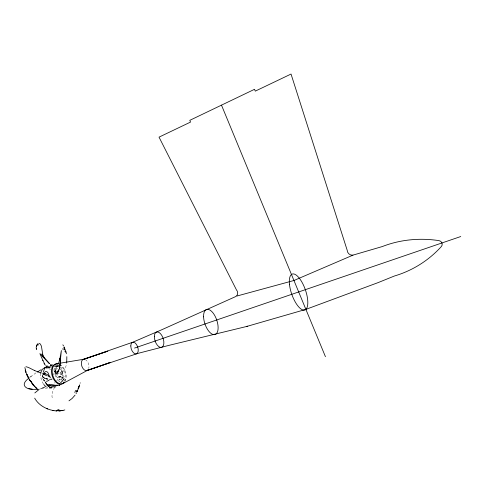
<?xml version="1.0" encoding="UTF-8"?>
<svg xmlns="http://www.w3.org/2000/svg" width="485" height="485" viewBox="0 0 485 485"><rect width="100%" height="100%" fill="white"/><g stroke="black" fill="none" stroke-linecap="round" stroke-linejoin="round"><path stroke-width="0.36" stroke-dasharray="2.42 1.82" d="M60.079 367.284L59.716 369.77L58.521 371.819A7.336 5.935 48 0 1 57.412 372.929M55.939 368L55.132 370.588L55.017 374.638L54.993 373.759C56.551 385.145 66.821 367.448 66.597 363.241M54.981 372.704L54.975 373.098M60.049 366.448L60.188 364.478M55.09 371.377L55.242 370L55.06 371.571L55.102 371.098M60.279 363.538L59.57 367.6L60.116 364.671L58.77 370.225L59.267 368.709L57.97 372.037L58.691 370.607L57.357 372.625L58.097 371.595M59.94 367.424L59.697 368.26M54.556 387.333C52.889 390.771 51.174 394.705 52.338 398.555M63.687 379.318L60.449 382.792M57.933 364.684L56.296 367.321L57.521 365.775L56.539 366.933L57.375 366.12M64.402 378.167L63.996 378.84M62.147 378.427L64.208 376.427M62.547 381.186L63.674 379.343L60.243 383.12M57.86 371.922L58.618 370.776L57 372.753A1.607 1.479 15.4 0 1 56.581 372.977L56.418 373.086A0.958 0.788 52.5 0 1 55.878 373.141M59.988 380.998L58.806 382.053M57.012 366.381L57.181 366.272M30.573 376.766L36.072 372.795M29.494 377.657L31.361 376.111M56.224 366.787L57.236 366.157M61.304 378.373L61.88 377.948A7.53 4.45 -62.7 0 1 62.044 377.845L62.735 377.627M57.291 372.826L57.248 372.85A2.892 2.37 54.9 0 1 56.587 373.104M58.164 365.605L58.618 365.387M64.414 376.299L64.729 376.166M39.491 389.309L41.795 388.236M57.351 371.14L58 370.91M59.861 376.942L60.516 376.724M58.812 365.308L59.14 365.229M51.974 387.418L39.255 389.018M53.344 387.551L50.264 387.382M51.44 387.479L49.906 387.309M47.9 379.173L43.783 377.336M49.682 386.903L49.209 386.794L49.785 386.878M47.075 379.046L46.002 378.767L48.5 379.337M57.982 366.236L58.321 366.333M49.719 387.139L49.191 386.933A4.62 2.401 -14.9 0 0 49.67 387.139M62.268 377.354L63.001 377.882M45.02 378.397L42.941 377.269L45.02 378.397L43.438 377.366A6.172 5.238 -51.4 0 1 43.013 376.827M59.419 366.86L59.994 367.224M55.83 373.068L55.733 373.013A1.182 0.934 50.4 0 1 55.514 372.874L55.502 372.838M56.393 372.886L55.805 372.486M55.823 372.504L55.096 371.631L55.138 371.94M43.48 377.403L42.692 376.305M43.31 379.221L45.172 382.022M43.08 378.846L45.541 382.586M43.013 376.79L42.686 376.275M42.528 375.778L42.522 375.76A3.195 2.504 -62.5 0 1 42.419 375.475L42.401 375.426M42.716 376.233L42.674 376.13A3.068 2.516 -62.8 0 1 42.547 375.851M55.211 372.31L55.108 371.862L55.205 372.298A1.012 0.806 49.8 0 0 55.29 372.692M54.969 371.631L54.908 371.358A3.019 2.704 50 0 0 54.957 371.928M61.65 369.728L62.965 375.608L61.546 369.334M54.908 371.328L54.841 370.892M59 364.429A10.5 6.626 72.3 0 1 64.881 380.864M51.507 387.448A10.421 6.693 72.5 0 1 46.615 387.03M43.365 383.896A10.421 6.693 72.5 0 1 40.704 373.868M48.997 368.564A10.421 6.693 72.5 0 1 50.446 369.667M53.247 373.535A10.421 6.693 72.5 0 1 53.829 374.875M54.672 382.526A10.421 6.693 72.5 0 1 54.538 383.15M42.674 375.669A4.935 4.22 -77.3 0 1 42.771 375.263M42.668 377.566A4.614 4.189 -77.1 0 1 42.638 375.839M42.856 376.045A3.122 1.722 -76.5 0 1 42.765 375.59M47.554 379.385A8.681 7.293 84.6 0 1 43.795 377.003M47.997 378.937A9.367 5.42 -6.1 0 1 45.22 378.239M45.463 381.228A4.765 4.426 -73.8 0 1 41.916 377.791M56.151 386.824A9.324 9.239 -27.3 0 1 53.35 387.624M51.731 388.782A4.765 2.558 -18.6 0 1 48.7 387.521M63.978 379.155A4.711 3.31 -34.6 0 1 63.753 381.986M62.383 381.095A11.161 9.554 -26.9 0 1 60.698 382.932M56.569 381.046A8.766 4.523 -57.7 0 1 61.722 376.293M62.498 378.373A9.391 4.298 -37.2 0 1 60.304 381.107M62.644 377.524A4.838 3.292 -54 0 1 63.396 379.373M58.521 381.022A4.686 1.413 -63.4 0 1 62.225 377.427M56.448 373.129A4.789 2.904 44 0 1 55.108 372.14M55.041 371.662A2.958 1.849 55.3 0 0 55.12 371.934A3.086 2.061 57.6 0 0 55.181 372.244M54.969 372.019A4.486 2.286 42.9 0 1 53.817 370.679M60.516 366.878A4.626 3.983 13 0 1 61.601 371.759A4.626 3.983 13 0 1 56.527 373.589M58.915 369.164A11.149 1.801 -57.5 0 1 58.248 370.655M58.539 370.182A8.96 2.298 -51.1 0 1 58.115 370.964M56.86 371.007A8.645 3.007 -46.2 0 1 56.381 371.68M57.521 371.752A4.504 3.425 -17.4 0 1 56.769 372.438M55.114 370.231A4.607 2.116 43.7 0 1 54.647 369.637M54.241 366.023A4.607 2.116 43.7 0 1 57.242 366.739M53.908 369.819A8.5 5.256 31.1 0 1 56.599 367.236M54.926 370.934A5.959 3.201 60.2 0 1 54.878 370.31M55.993 368.594A9.27 2.346 -80.9 0 1 56.994 366.787M57.339 366.278A4.868 3.377 16.5 0 1 57.927 366.393M57.903 366.514A4.795 3.601 17.2 0 1 59.479 367.133M85.33 359.561A5.905 3.559 72.1 0 1 88.803 368.376M59.867 364.387A10.427 6.572 72.3 0 1 65.075 381.446M54.914 366.272L54.556 366.381L59.758 364.847L54.914 366.272M55.351 371.922A5.802 3.656 72.3 0 0 60.934 379.373A5.802 3.656 72.3 0 0 61.437 370.182A5.802 3.656 72.3 0 0 55.351 371.922M57.115 372.765A3.189 2.013 72.3 0 0 60.182 376.869A3.189 2.013 72.3 0 0 60.467 371.825A3.189 2.013 72.3 0 0 57.115 372.765M56.46 372.989A3.189 2.013 72.3 0 0 59.528 377.094A3.189 2.013 72.3 0 0 59.813 372.05A3.189 2.013 72.3 0 0 56.46 372.989"/><path stroke-width="0.73" d="M49.937 377.057L49.937 376.669M60.619 361.04L60.704 360.252L60.279 363.538M60.534 361.755L60.298 363.592M66.724 362.44L66.839 356.657M36.393 345.853L36.381 346.411M60.116 362.671L61.371 350.534L59.631 360.209L60.164 358.185L58.691 363.029M43.22 372.377L44.638 368.254M80.177 383.156L80.249 382.823M24.893 367.509L26.111 372.85L29.555 379.834M79.546 385.302A5.365 4.08 -63.4 0 0 79.595 385.126L79.698 384.854M36.539 346.296L37.624 343.98A1.94 0.309 -25.9 0 0 37.49 344.071M79.588 385.369L77.157 391.553M77.127 391.122L77.012 391.456A1.879 1.115 -56 0 0 76.879 391.832M36.496 345.466L36.624 345.15M78.067 388.649L78.4 387.806M78.825 386.769L79.51 385.223M77.012 391.85L77.036 391.807A4.674 3.11 -53.5 0 0 77.206 391.613M76.521 392.808L76.06 393.614M34.817 392.947L38.842 389.661M75.066 395.123L72.107 398.47L68.967 400.84M28.415 378.549C17.981 386.381 29.324 391.025 37.909 389.103M46.318 366.333L46.724 366.242M37.303 372.019L41.128 369.697M62.632 383.69L87.518 370.328L110.301 362.447L86.924 370.601M45.414 367.345L46.202 366.981M50.507 365.302L51.349 365.084M59.873 385.035L59.74 385.09A4.711 3.31 -34.6 0 1 59.291 385.217M59.691 385.108L59.17 385.326M132.169 342.495L162.081 329.606L235.734 296.541A4.553 4.056 54.8 0 0 236.431 289.842L159.025 137.14L190.526 122.087L189.793 120.335L254.534 89.301L255.28 91.131L291.036 74.047L347.205 250.315A4.923 4.668 39.9 0 0 354.341 254.728L382.356 246.538A108.543 97.855 24.9 0 1 438.937 240.621A3.795 3.589 14.5 0 1 441.326 246.574A105.681 104.117 54.7 0 1 394.329 276.038L378.088 282.616L305.889 309.375L246.532 326.508M52.047 379.058L51.719 379.173M42.328 388.018L44.99 386.988M57.563 385.266L55.278 385.993M132.478 342.331L82.88 359.561L107.888 351.134L83.475 359.306L56.696 363.762M134.545 348.072L460.75 236.535M87.518 370.328L136.618 353.82M43.08 374.008L42.995 374.038A0.994 0.643 -73.2 0 0 42.728 374.159M352.977 255.146L293.952 280.494L236.965 296.02M64.838 409.94L63.056 410.401M136.928 353.65L168.786 345.405L247.72 326.211M51.295 366.86L50.949 366.933M43.911 373.699L43.826 373.717A2.995 1.952 -71.7 0 0 43.232 374.002M58.794 385.048L58.073 385.187M48.749 385.805L48.154 385.769A0.982 0.467 13.7 0 0 47.882 385.872M62.947 410.419L62.595 410.468M48.93 385.454L57.497 385.151M43.432 373.862L43.383 373.868A1.643 0.746 89.7 0 0 43.153 373.893M62.735 410.462L56.242 410.825M62.535 410.498L60.892 410.746M48.3 367.284L49.106 367.175M51.434 379.228L50.191 379.331M50.695 366.963L49.294 367.03M59.831 410.856L58.976 410.916M38.83 343.259L40.328 344.004L41.413 346.151L43.171 356.93L41.886 354.008L44.717 358.263L43.274 356.584L49.561 363.532M25.923 366.678L28.427 367.454L34.241 370.358M56.515 410.922L56.187 410.904M55.072 410.813C46.966 409.783 38.727 405.478 34.684 398.161M32.174 389.067L28.87 388.594M52.986 410.498L53.89 410.662L52.713 410.443M50.216 386.121L49.791 386.036M45.299 373.723L47.118 374.438L49.549 376.221M40.964 373.111L34.374 370.425L34.75 370.613M44.02 373.953L45.002 374.42M48.403 366.721L49.161 367.03M47.415 408.837L47.136 408.722M48.827 376.245L47.815 375.802M50.658 364.823L51.252 365.235M38.024 389.722L35.205 387.248M34.878 386.715L34.914 386.587A5.644 3.929 59.8 0 0 34.847 386.369M34.702 386.557L33.514 385.405M35.678 387.406L36.381 388.164L35.144 386.836M65.893 352.171L65.881 352.152A1.837 1.243 27 0 1 65.657 351.874M49.264 363.629L39.885 353.583L42.971 360.658M34.793 386.436L33.811 385.242M32.756 384.538L32.186 383.805A28.112 26.808 -26.5 0 1 31.913 383.459M33.52 384.884L31.107 381.634M45.317 365.338L42.807 360.234M30.585 380.87L30.991 381.459M62.85 344.817L63.517 345.914M30.555 381.477L29.173 379.203L30.003 380.579M64.075 346.975L64.141 347.096A5.341 3.419 7.8 0 1 64.153 347.218L65.954 351.94M44.474 364.065L44.056 363.283M30.664 381.489L30.47 381.113A1.976 1.558 80.8 0 1 30.367 380.743A4.905 3.54 76.3 0 1 30.543 380.919M65.675 351.843L65.542 351.564M26.875 374.705L27.263 375.542M27.093 375.178L26.711 374.329L26.93 374.814M42.583 355.396L43.141 356.772M221.487 105.142L325.441 356.693M64.741 349.637L64.511 349.012M25.699 371.686L25.808 372.019L25.196 370.037M25.396 370.716L25.869 372.195M64.269 348.26L64.02 347.169M66.19 352.789L66.427 353.765M43.238 357.263L43.159 356.833M36.302 348.515L36.417 349.424L36.181 347.042M64.147 382.222A10.5 6.626 72.3 0 1 52.428 376.669A10.5 6.626 72.3 0 1 57.563 363.956M46.117 386.709A10.421 6.693 72.5 0 1 43.783 384.459M40.801 373.171A10.421 6.693 72.5 0 1 45.99 367.624M36.642 346.223A5.626 1.358 -40.2 0 1 36.63 346.29M37.472 344.029A4.844 0.594 -31.6 0 1 37.406 344.101M37.781 344.374A11.786 3.013 -14.4 0 1 38.024 344.174M37.866 345.162A23.213 7.627 0.2 0 1 38.454 344.72M36.684 345.168A27.251 9.73 11.1 0 1 36.769 345.023M36.345 345.702A18.794 6.075 -5.4 0 1 36.387 345.472M36.514 345.829A14.623 4.413 -14.7 0 1 36.569 345.672M45.608 367.351A4.589 1.237 -10.3 0 1 46.821 366.854M51.313 365.763A4.589 0.388 -37.5 0 1 52.131 365.205M51.428 365.132A53.15 41.498 56.5 0 1 52.495 364.865M50.288 364.975A10.985 2.88 71 0 1 50.767 365.32M50.852 365.49A4.753 0.552 -38.9 0 1 50.525 365.775M49.27 367.721A4.729 1.437 -8.2 0 1 44.723 367.551M46.596 367.891A8.942 2.067 -23.2 0 1 47.524 366.812M46.427 366.781A3.122 0.715 -22.3 0 1 46.457 366.672M46.445 366.029A9.203 1.722 36.3 0 1 47.76 366.139M31.161 381.913A12.052 10.846 -87 0 1 30.858 381.368M32.059 383.35A23.935 22.728 -53.7 0 1 31.204 382.028M33.156 385.108A19.327 18.291 -68.8 0 1 32.707 384.581M33.574 385.332A14.926 13.695 88.8 0 1 33.271 384.993M43.917 373.893A7.59 5.129 -76.7 0 1 45.305 373.711M43.971 374.384A4.711 2.558 83.1 0 1 46.687 371.613A4.711 2.558 83.1 0 1 49.094 376.445M46.712 375.772A11.028 2.098 19.1 0 1 44.571 374.638M43.062 373.686A8.888 0.618 23.9 0 1 42.819 373.474M43.571 374.444A4.517 1.776 62.1 0 1 44.111 374.85M50.197 377.191A4.874 3.322 77.4 0 1 50.155 377.791M49.512 379.628A4.765 4.426 -73.8 0 1 46.305 381.271M55.805 410.91A4.844 0.885 -3.2 0 1 56.011 410.91M56.236 410.862A1.952 0.533 -6.2 0 1 55.957 410.825M57.466 410.455A11.961 5.202 -15 0 1 56.945 410.449M59.067 409.655A23.777 14.483 -25.7 0 1 57.721 409.722M59.018 410.765A28.051 19.927 -34.7 0 1 58.624 410.783M60.358 411.031A19.182 10.337 -22.8 0 1 59.71 411.092M61.037 410.486A14.835 6.196 -17.9 0 1 60.619 410.534M48.494 386.29A4.923 2.504 -7.5 0 1 48.306 385.702M48.245 385.593A2.958 1.467 14 0 1 48.87 385.399M50.434 385.593A4.698 0.667 11.8 0 1 49.203 384.441A4.698 0.667 11.8 0 1 55.144 385.393M55.32 386.193A11.149 9.755 -16.5 0 1 52.671 386.545A8.966 7.196 -12.9 0 1 51.41 386.503M51.028 387.466A8.639 6.299 -9.2 0 1 49.555 387.157M47.009 385.551A4.535 0.928 7 0 1 47.124 385.49M57.97 385.284A4.892 0.873 1.1 0 1 57.897 385.369M76.545 391.268A11.513 4.947 -62 0 1 76.763 390.643M74.823 392.547A23.044 4.656 -66.2 0 1 75.587 390.425M76.939 390.916A27.287 0.746 -68.4 0 1 77.151 390.358M78.667 387.806A18.485 5.408 -66.1 0 1 78.909 387.212M78.418 387.139A14.271 6.208 -65 0 1 78.594 386.709M66.002 351.94A4.589 3.286 20.2 0 1 66.045 352.116M65.026 351.479A11.234 6.141 37.8 0 1 64.838 351.007M63.189 349.794A22.455 8.5 48.9 0 1 62.85 348.63M64.493 349.612A26.608 6.602 56.3 0 1 64.384 349.315M64.784 349.127A18.036 7.748 44.2 0 1 64.626 348.679M64.147 348.491A13.95 7.154 36 0 1 64.069 348.188M88.034 369.879A5.905 3.559 72.1 0 1 81.904 366.375A5.905 3.559 72.1 0 1 84.172 359.233M64.469 382.319A10.427 6.572 72.3 0 1 52.986 375.996A10.427 6.572 72.3 0 1 58.376 363.835M53.392 410.571L52.435 410.389L53.392 410.571M47.239 408.764L46.857 408.606L47.239 408.764M46.96 408.649L46.578 408.485L46.96 408.649M48.591 386.521L45.541 382.586L48.591 386.521M28.457 377.924L27.615 376.275L28.457 377.924M203.585 316.82A13.24 6.208 71.1 0 0 214.8 334.62A13.24 6.208 71.1 0 0 214.164 314.559A13.24 6.208 71.1 0 0 203.585 316.82M154.363 336.602A8.063 4.226 71.5 0 0 161.45 347.387A8.063 4.226 71.5 0 0 161.547 335.044A8.063 4.226 71.5 0 0 154.363 336.602M130.798 345.95A6.111 3.365 71.6 0 0 136.37 353.911A6.111 3.365 71.6 0 0 136.418 344.386A6.111 3.365 71.6 0 0 130.798 345.95M289.46 284.204A19.048 7.154 70.6 0 0 304.519 310.091A19.048 7.154 70.6 0 0 301.719 281.767A19.048 7.154 70.6 0 0 289.46 284.204"/></g></svg>
